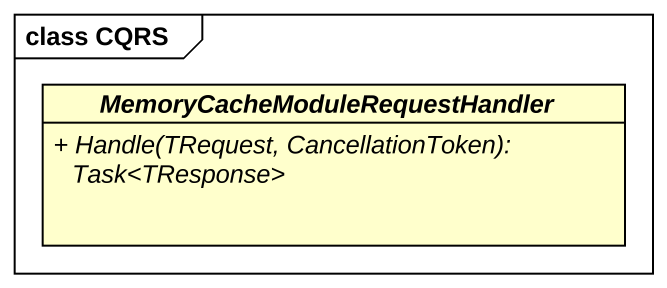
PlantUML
@startuml
mainframe class CQRS
hide circle
hide empty members
skinparam classAttributeIconSize 0
abstract class "MemoryCacheModuleRequestHandler" as MemoryCacheModuleRequestHand {
  {abstract} + Handle(TRequest, CancellationToken): Task<TResponse>
}
@enduml
